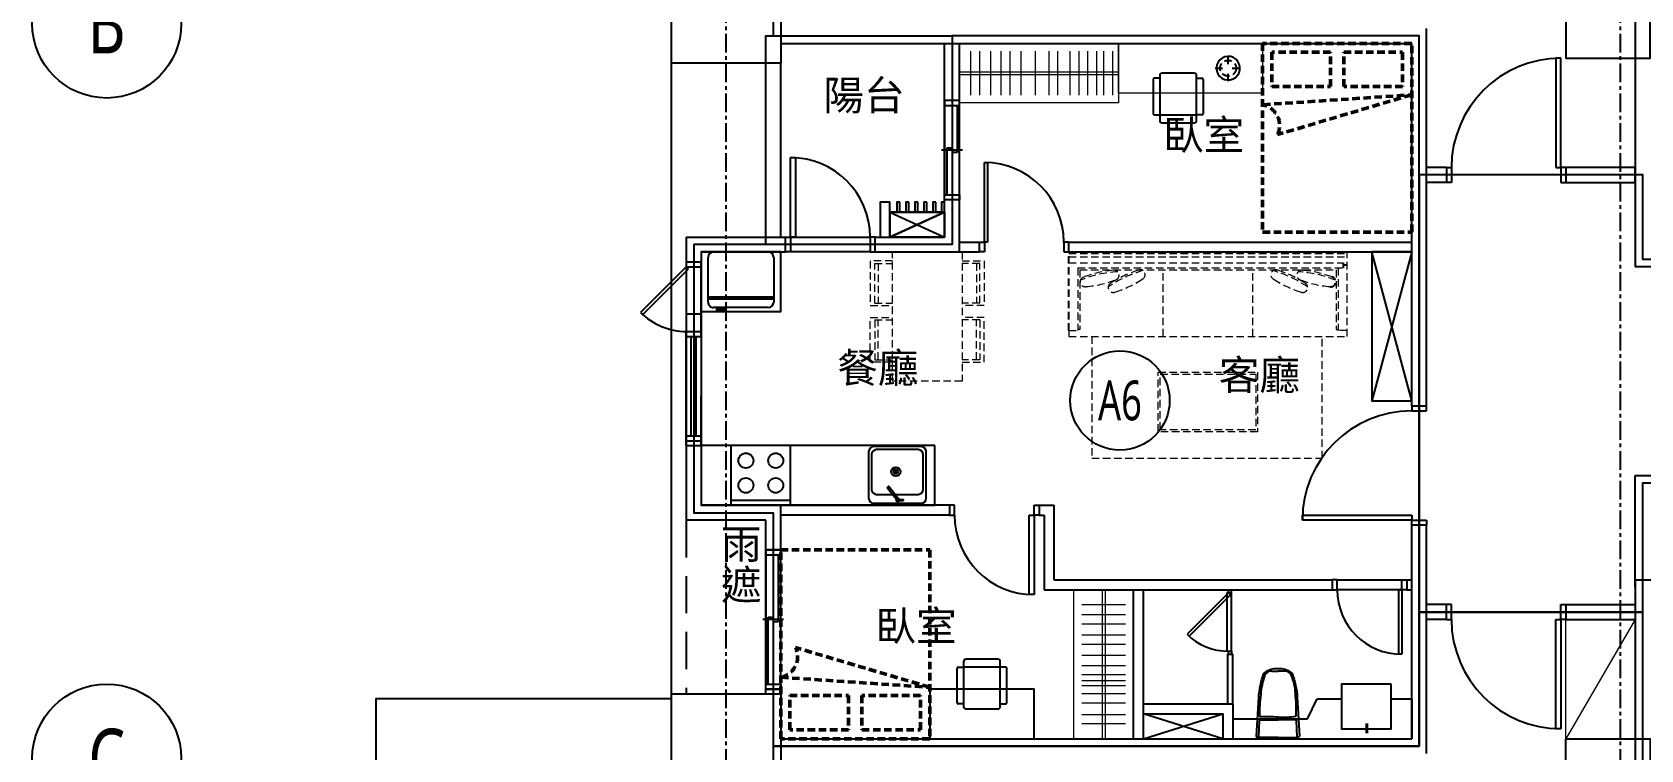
# Model space of a CAD drawing. Header units: millimetres. Extents: x -3377 to 119122, y -22007 to 15479.
# Drawn here: x 39432 to 41051, y 13218 to 13941 of the extents above; entities that cross this region are included whole.
import ezdxf
from ezdxf.enums import TextEntityAlignment as Align

# ---------------------------------------------------------------- set-up
doc = ezdxf.new("R2010")
doc.units = ezdxf.units.MM
doc.header["$LTSCALE"] = 150
doc.header["$MEASUREMENT"] = 0
for name, pattern in [('11', [0.15, 0.1, -0.05]), ('CENTER', [2, 1.25, -0.25, 0.25, -0.25]), ('HIDDEN', [0.375, 0.25, -0.125])]:
    doc.linetypes.add(name, pattern=pattern)
doc.layers.get('0').update_dxf_attribs({"plot": 0})
for name, color, linetype, plot in [('AREA', 3, 'Continuous', False), ('FUNITURE', 9, 'Continuous', False), ('S-ARCH', 252, 'Continuous', False)]:
    doc.layers.add(name, color=color, linetype=linetype, plot=plot)
for name, color, linetype in [('ASSLN', 8, 'Continuous'), ('COL', 1, 'Continuous'), ('Col-Line', 8, 'CENTER'), ('FIN', 5, 'Continuous'), ('GRID', 5, 'CENTER'), ('OPEN', 4, 'Continuous'), ('SYM', 3, 'Continuous'), ('TEXT', 2, 'Continuous'), ('TOIL', 6, 'Continuous'), ('WALL', 2, 'Continuous'), ('WALL2', 3, 'Continuous'), ('WALL3', 4, 'Continuous'), ('機電修改', 1, 'Continuous')]:
    doc.layers.add(name, color=color, linetype=linetype)
doc.styles.add('C1', font='', dxfattribs={"bigfont": 'japanese.shx'})
doc.styles.add('HH', font='')
doc.styles.add('HHV', font='')
doc.styles.get('C1').set_extended_font_data('微軟正黑體')
doc.styles.get('HH').set_extended_font_data('Microsoft JhengHei')
doc.styles.get('HHV').set_extended_font_data('@微軟正黑體')

# ---------------------------------------------------------------- blocks, each defined once
blk = doc.blocks.new('A$C36C53BDF')
at = {"color": 252}
for p, q in [((-4392.06143, -404.13893), (-4392.06143, 230.86107)), ((-3917.06143, -449.13893), (-3837.06143, -424.13893)), ((-3837.06143, -449.13893), (-3917.06143, -424.13893))]:
    blk.add_line(p, q, dxfattribs=at)
at = {"color": 252, "linetype": 'HIDDEN'}
blk.add_line((-4377.06143, -229.13893), (-4377.06143, -404.13893), dxfattribs=at)
at = {"color": 252}
for points in [[(-4117.06143, 80.86107), (-4117.06143, 55.86107), (-4172.06143, 55.86107), (-4172.06143, 80.86107), (-4117.06143, 80.86107), (-4172.06143, 55.86107), (-4172.06143, 80.86107), (-4117.06143, 55.86107)], [(-4392.06143, -409.13893), (-4689.56143, -409.13893), (-4689.56143, -1094.13893), (-4392.06143, -1094.13893)]]:
    blk.add_lwpolyline(points, dxfattribs=at)
at = {"layer": 'AREA', "color": 252}
blk.add_lwpolyline([(-3414.56143, 843.36107), (-3734.56144, 843.36107), (-3734.56144, 888.36107), (-4289.56143, 888.36107), (-4289.56143, 258.36107), (-4109.56143, 258.36107), (-4109.56143, 48.36107), (-4289.56143, 48.36107), (-4369.56143, 48.36107), (-4369.56143, -221.63893), (-4289.56143, -221.63893), (-4289.56143, -1086.63893), (-3734.56144, -1086.63893), (-3734.56144, -1041.63893), (-3144.56143, -1041.63893)], dxfattribs=at)
for points in [[(-4369.56143, -221.63893), (-4289.56143, -221.63893), (-4289.56143, -456.63893), (-3639.56143, -456.63893), (-3639.56143, -321.63893), (-3639.56143, 118.36107), (-3639.56143, 258.36107), (-4109.56143, 258.36107), (-4109.56143, 48.36107), (-4289.56143, 48.36107), (-4297.06143, 48.36107), (-4369.56143, 48.36107)], [(-4109.56143, 48.36107), (-4297.06143, 48.36107), (-4297.06143, 258.36107), (-4109.56143, 258.36107)], [(-3284.56143, 33.36107), (-3414.56143, 33.36107), (-3414.56143, 118.36107), (-3639.56143, 118.36107), (-3639.56143, -321.63893), (-3414.56143, -321.63893), (-3414.56143, -296.63893), (-3414.56143, -191.63893), (-3144.56143, -191.63893), (-2929.56143, -191.63893), (-2652.06143, -191.63893), (-2652.06143, -311.63893), (-2412.06143, -311.63893), (-2412.06143, 118.36107), (-2652.06143, 118.36107), (-2652.06143, 33.36107)], [(-3734.56144, -1086.63893), (-3734.56144, -1041.63893), (-3472.06143, -1041.63893), (-3414.56143, -1041.63893), (-3414.56143, -536.63893), (-3414.56143, -321.63893), (-3639.56143, -321.63893), (-3639.56143, -456.63893), (-4289.56143, -456.63893), (-4289.56143, -1086.63893), (-3757.06144, -1086.63893)]]:
    blk.add_lwpolyline(points, close=True, dxfattribs=at)
at = {"layer": 'ASSLN', "color": 252}
for points in [[(-4162.06143, 90.86107), (-4165.06143, 90.86107), (-4165.06143, 80.86107), (-4162.06143, 80.86107)], [(-4153.06143, 90.86107), (-4156.06143, 90.86107), (-4156.06143, 80.86107), (-4153.06143, 80.86107)], [(-4144.06143, 90.86107), (-4147.06143, 90.86107), (-4147.06143, 80.86107), (-4144.06143, 80.86107)], [(-4135.06143, 90.86107), (-4138.06143, 90.86107), (-4138.06143, 80.86107), (-4135.06143, 80.86107)], [(-4126.06143, 90.86107), (-4129.06143, 90.86107), (-4129.06143, 80.86107), (-4126.06143, 80.86107)], [(-4117.06143, 90.86107), (-4120.06143, 90.86107), (-4120.06143, 80.86107), (-4117.06143, 80.86107)]]:
    blk.add_lwpolyline(points, close=True, dxfattribs=at)
at = {"layer": 'COL', "color": 252}
for points in [[(-3407.06143, 375.86107), (-3492.06143, 375.86107), (-3492.06143, 235.86107), (-3407.06143, 235.86107)], [(-4392.06143, 330.86107), (-4282.06143, 330.86107), (-4282.06143, 230.86107), (-4392.06143, 230.86107)], [(-4392.06143, -404.13893), (-4282.06143, -404.13893), (-4282.06143, -504.13893), (-4392.06143, -504.13893)], [(-3492.06143, -449.13893), (-3407.06143, -449.13893), (-3407.06143, -589.13893), (-3492.06143, -589.13893)]]:
    blk.add_lwpolyline(points, close=True, dxfattribs=at)
at = {"layer": 'Col-Line', "color": 252, "linetype": 'ByBlock'}
for centre in [(-4960.30253, 270.86107), (-4960.30253, -469.13893)]:
    blk.add_circle(centre, 75, dxfattribs=at)
at = {"layer": 'FIN', "color": 252}
for p, q in [((-4332.06143, -154.1385), (-4332.06143, -214.1385)), ((-4272.06143, -154.1385), (-4332.06143, -154.1385)), ((-4272.06143, -214.1385), (-4272.06143, -154.1385)), ((-4193.56149, -160.13662), (-4193.56149, -207.13662)), ((-4140.56149, -155.13662), (-4188.56149, -155.13662)), ((-4143.56149, -158.13662), (-4185.56149, -158.13662)), ((-4135.56149, -207.13662), (-4135.56149, -160.13662)), ((-4190.56149, -163.13662), (-4190.56149, -198.13662)), ((-4166.18871, -177.93316), (-4166.18871, -182.60712)), ((-4138.56149, -198.13662), (-4138.56149, -163.13662)), ((-4164.53621, -178.61765), (-4167.8412, -181.92264)), ((-4167.8412, -178.61765), (-4164.53621, -181.92264)), ((-4332.06143, -209.1385), (-4272.06143, -209.1385)), ((-4185.56149, -203.13662), (-4143.56149, -203.13662)), ((-4165.63458, -208.35652), (-4174.81258, -196.59189)), ((-4174.72591, -195.89011), (-4173.93746, -195.27502)), ((-4174.03611, -197.5872), (-4172.4592, -196.35701)), ((-4164.05768, -207.12633), (-4173.23568, -195.36169)), ((-4162.34502, -207.17671), (-4165.65001, -210.4817)), ((-4165.65001, -207.17671), (-4162.34502, -210.4817)), ((-4162.42065, -208.18352), (-4158.40216, -208.18352)), ((-4162.33082, -209.18352), (-4158.40216, -209.18352)), ((-4158.40216, -209.18352), (-4158.40216, -208.18352)), ((-4332.06143, -214.1385), (-4272.06143, -214.1385)), ((-4188.56149, -212.13662), (-4140.56148, -212.13662))]:
    blk.add_line(p, q, dxfattribs=at)
blk.add_lwpolyline([(-4127.06145, -154.1385), (-4362.05776, -154.1385), (-4362.05776, -214.1385), (-4127.06145, -214.1385)], close=True, dxfattribs=at)
for centre, radius in [((-4317.06143, -169.1385), 7.5), ((-4287.06143, -169.1385), 7.5), ((-4166.18871, -180.27014), 4.62673), ((-4166.18871, -180.27014), 2.33698), ((-4317.06143, -194.1385), 7.5), ((-4287.06143, -194.1385), 7.5), ((-4163.99752, -208.82921), 1.70394)]:
    blk.add_circle(centre, radius, dxfattribs=at)
for centre, radius, start, end in [((-4188.56149, -160.13662), 5, 90, 180), ((-4185.56149, -163.13662), 5, 90, 180), ((-4143.56149, -163.13662), 5, 0, 90), ((-4140.56149, -160.13662), 5, 0, 90), ((-4188.56149, -207.13662), 5, 180, 270), ((-4185.56149, -198.13662), 5, 180, 270), ((-4174.41836, -196.28434), 0.5, 127.9590334, 217.9590334), ((-4173.62991, -195.66924), 0.5, 37.9590334, 127.9590334), ((-4143.56149, -198.13662), 5, 270, 0), ((-4140.56149, -207.13662), 5, 270, 0)]:
    blk.add_arc(centre, radius, start, end, dxfattribs=at)
at = {"layer": 'FUNITURE', "color": 252, "lineweight": 13, "ltscale": 0.5}
for p, q in [((-4091.16034, 242.9376), (-4091.16034, 198.78454)), ((-4082.00886, 242.9376), (-4082.00886, 198.78454)), ((-4070.86828, 242.9376), (-4070.86828, 198.78454)), ((-4060.53309, 242.9376), (-4060.53309, 198.78454)), ((-4051.38161, 242.9376), (-4051.38161, 198.78454)), ((-4040.24103, 242.9376), (-4040.24103, 198.78454)), ((-4025.69554, 198.78454), (-4025.69554, 242.9376)), ((-4012.24103, 242.9376), (-4012.24103, 198.78454)), ((-4003.19554, 198.78454), (-4003.19554, 242.9376)), ((-3991.20907, 242.9376), (-3991.20907, 198.78454)), ((-3982.05759, 242.9376), (-3982.05759, 198.78454)), ((-3973.39096, 242.9376), (-3973.39096, 198.78454)), ((-3964.23947, 242.9376), (-3964.23947, 198.78454)), ((-3957.32947, 242.9376), (-3957.32947, 198.78454)), ((-3948.17799, 242.9376), (-3948.17799, 198.78454)), ((-3934.9849, -314.24009), (-3979.13797, -314.24009)), ((-3934.9849, -324.57528), (-3979.13797, -324.57528)), ((-3934.9849, -333.72676), (-3979.13797, -333.72676)), ((-3934.9849, -345.04002), (-3979.13797, -345.04002)), ((-3934.9849, -354.19151), (-3979.13797, -354.19151)), ((-3934.9849, -365.33208), (-3979.13797, -365.33208)), ((-3934.9849, -375.66727), (-3979.13797, -375.66727)), ((-3934.9849, -384.81876), (-3979.13797, -384.81876)), ((-3979.13797, -390.50482), (-3934.9849, -390.50482)), ((-3934.9849, -395.95934), (-3979.13797, -395.95934)), ((-3934.9849, -403.95934), (-3979.13797, -403.95934)), ((-3979.13797, -413.00482), (-3934.9849, -413.00482)), ((-3934.9849, -424.99129), (-3979.13797, -424.99129)), ((-3934.9849, -434.14278), (-3979.13797, -434.14278))]:
    blk.add_line(p, q, dxfattribs=at)
at = {"layer": 'FUNITURE', "color": 252, "linetype": '11', "ltscale": 0.5}
for p, q in [((-3831.72121, 229.86111), (-3831.72123, 238.92062)), ((-3831.72121, 229.86111), (-3831.72123, 238.92062)), ((-3844.78188, 225.86106), (-3835.72127, 225.86108)), ((-3844.78188, 225.86106), (-3835.72127, 225.86108)), ((-3831.72132, 212.80158), (-3831.7213, 221.86109)), ((-3827.72127, 225.86109), (-3818.66066, 225.86111)), ((-3827.72127, 225.86109), (-3818.66066, 225.86111)), ((-3992.06143, -38.21064), (-3992.06143, 40.86129)), ((-3716.06144, 29.78936), (-3716.06144, 24.78936)), ((-3716.06144, 27.78936), (-3712.06144, 27.78936))]:
    blk.add_line(p, q, dxfattribs=at)
at = {"layer": 'FUNITURE', "color": 252, "lineweight": 5, "ltscale": 0.5}
for p, q in [((-4102.06143, 222.36106), (-3942.06143, 222.36106)), ((-4102.06143, 219.36106), (-3942.06143, 219.36106)), ((-3958.56144, -299.13893), (-3958.56144, -449.13893)), ((-3955.56144, -299.13893), (-3955.56144, -449.13893))]:
    blk.add_line(p, q, dxfattribs=at)
at = {"layer": 'FUNITURE', "color": 252}
for p, q in [((-3907.06143, 214.61107), (-3907.06143, 180.11107)), ((-3900.56143, 215.86107), (-3905.81143, 215.86107)), ((-3900.56143, 218.36107), (-3900.56143, 178.86107)), ((-3866.06143, 220.86107), (-3898.06143, 220.86107)), ((-3863.56143, 178.86107), (-3863.56143, 218.36107)), ((-3863.56143, 215.86107), (-3858.31143, 215.86107)), ((-3857.06143, 214.61107), (-3857.06143, 180.11107)), ((-3905.81143, 178.86107), (-3900.56143, 178.86107)), ((-3900.56143, 178.86107), (-3863.56143, 178.86107)), ((-3900.56143, 178.86107), (-3900.56143, 173.36107)), ((-3858.31143, 178.86107), (-3863.56143, 178.86107)), ((-3863.56143, 173.36107), (-3863.56143, 178.86107)), ((-3898.06143, 170.86107), (-3866.06143, 170.86107)), ((-4282.05778, -19.138), (-4282.05778, 40.862)), ((-4098.06143, -371.63889), (-4098.06143, -377.13889)), ((-4063.56143, -369.13889), (-4095.56143, -369.13889)), ((-4061.06143, -377.13889), (-4061.06143, -371.63889)), ((-4104.56143, -412.88889), (-4104.56143, -378.38889)), ((-4103.31143, -377.13889), (-4098.06143, -377.13889)), ((-4061.06143, -377.13889), (-4098.06143, -377.13889)), ((-4098.06143, -377.13889), (-4098.06143, -416.63889)), ((-4061.06143, -416.63889), (-4061.06143, -377.13889)), ((-4055.81143, -377.13889), (-4061.06143, -377.13889)), ((-4054.56143, -412.88889), (-4054.56143, -378.38889)), ((-4098.06143, -414.13889), (-4103.31143, -414.13889)), ((-4095.56143, -419.13889), (-4063.56143, -419.13889)), ((-4061.06143, -414.13889), (-4055.81143, -414.13889))]:
    blk.add_line(p, q, dxfattribs=at)
at = {"layer": 'FUNITURE', "color": 252, "linetype": '11', "lineweight": 50, "ltscale": 0.5}
for p, q in [((-3796.68643, 189.07556), (-3647.06143, 199.07555)), ((-3647.06143, 199.07555), (-3782.06143, 159.07556)), ((-4132.06143, -397.35342), (-4267.06143, -357.35342)), ((-4281.68643, -387.35342), (-4132.06143, -397.35342))]:
    blk.add_line(p, q, dxfattribs=at)
at = {"layer": 'FUNITURE', "color": 252, "ltscale": 0.5}
for p, q in [((-4282.05778, 40.862), (-4362.05778, 40.862)), ((-4282.05778, 40.862), (-4362.05778, 40.862)), ((-4355.05778, -9.638), (-4355.05778, 35.362)), ((-4355.05778, -9.638), (-4355.05778, 35.362)), ((-4349.55778, 40.862), (-4294.55778, 40.862)), ((-4349.55778, 40.862), (-4294.55778, 40.862)), ((-4289.05778, 35.362), (-4289.05778, -9.638)), ((-4289.05778, 35.362), (-4289.05778, -9.638)), ((-4355.05778, -4.2762), (-4289.05778, -4.2762)), ((-4355.05778, -4.2762), (-4289.05778, -4.2762)), ((-4355.05778, -6.338), (-4289.05778, -6.338)), ((-4355.05778, -6.338), (-4289.05778, -6.338)), ((-4294.55778, -15.138), (-4349.55778, -15.138)), ((-4294.55778, -15.138), (-4349.55778, -15.138)), ((-4346.73372, -15.138), (-4346.73372, -18.438)), ((-4346.73372, -15.138), (-4346.73372, -18.438)), ((-4338.65909, -18.438), (-4338.65909, -15.138)), ((-4338.65909, -18.438), (-4338.65909, -15.138)), ((-4338.65909, -17.138), (-4346.73372, -17.138)), ((-4338.65909, -17.138), (-4346.73372, -17.138)), ((-4346.73372, -18.438), (-4338.65909, -18.438)), ((-4346.73372, -18.438), (-4338.65909, -18.438))]:
    blk.add_line(p, q, dxfattribs=at)
at = {"layer": 'FUNITURE', "color": 252, "linetype": '11', "lineweight": 5, "ltscale": 0.5}
for p, q in [((-4194.55787, 40.86083), (-4134.55787, 40.86083)), ((-4169.56143, -89.13893), (-4169.56143, 40.86107)), ((-4169.56143, 40.86107), (-4099.56143, 40.86107)), ((-4099.56143, 40.86107), (-4099.56143, -89.13893)), ((-3712.06143, 40.86129), (-3992.06143, 40.86129)), ((-3992.06143, 39.24066), (-3712.06143, 39.24066)), ((-3992.06143, 35.89655), (-3712.06143, 35.89655)), ((-3712.06145, -44.13871), (-3712.06143, 40.86129)), ((-4169.56143, 31.84227), (-4191.92958, 31.84227)), ((-4191.92958, 31.84227), (-4191.92958, -13.15773)), ((-4187.42958, -10.68273), (-4187.42958, 29.37222)), ((-4187.42958, 29.36727), (-4169.56143, 29.36727)), ((-4183.95924, 29.37222), (-4183.95924, -10.68273)), ((-4099.56143, 31.84227), (-4077.19329, 31.84227)), ((-4081.69329, 29.36727), (-4099.56143, 29.36727)), ((-4085.16362, 29.37222), (-4085.16362, -10.68273)), ((-4081.69329, -10.68273), (-4081.69329, 29.37222)), ((-4077.19329, 31.84227), (-4077.19329, -13.15773)), ((-3992.06143, 29.78936), (-3716.06143, 29.78936)), ((-3983.06143, 24.78936), (-3716.06143, 24.78936)), ((-3983.06143, 24.78936), (-3983.06143, -38.21064)), ((-3981.06143, 22.78936), (-3723.06143, 22.78936)), ((-3981.06143, 22.78936), (-3981.06143, -37.06576)), ((-3897.06143, -44.13871), (-3897.06143, 22.78936)), ((-3807.06145, -44.13871), (-3807.06145, 22.78936)), ((-3723.06147, 22.78936), (-3723.06147, -37.06576)), ((-3721.06147, 24.78936), (-3721.06147, -38.21064)), ((-4191.92958, -13.15773), (-4169.56143, -13.15773)), ((-4187.42958, -10.68273), (-4169.56143, -10.68273)), ((-4081.69329, -10.68273), (-4099.56143, -10.68273)), ((-4077.19329, -13.15773), (-4099.56143, -13.15773)), ((-4191.92958, -70.12013), (-4191.92958, -25.12013)), ((-4191.92958, -25.12013), (-4169.56143, -25.12013)), ((-4187.42958, -27.59513), (-4187.42958, -67.65009)), ((-4187.42958, -27.59513), (-4169.56143, -27.59513)), ((-4183.95924, -67.65009), (-4183.95924, -27.59513)), ((-4077.19329, -25.12013), (-4099.56143, -25.12013)), ((-4081.69329, -27.59513), (-4099.56143, -27.59513)), ((-4085.16362, -67.65009), (-4085.16362, -27.59513)), ((-4081.69329, -27.59513), (-4081.69329, -67.65009)), ((-4077.19329, -70.12013), (-4077.19329, -25.12013)), ((-3992.06143, -38.21064), (-3992.06143, -44.13871)), ((-3992.06143, -38.21064), (-3983.06143, -38.21064)), ((-3992.06143, -44.13871), (-3712.06145, -44.13871)), ((-3981.06143, -37.06576), (-3983.06143, -37.06576)), ((-3969.00765, -44.13871), (-3969.00765, -166.71064)), ((-3737.06143, -166.71064), (-3737.06143, -44.13871)), ((-3723.06147, -37.06576), (-3721.06147, -37.06576)), ((-3712.06147, -38.21064), (-3721.06147, -38.21064)), ((-4169.56143, -70.12013), (-4191.92958, -70.12013)), ((-4187.42958, -67.64513), (-4169.56143, -67.64513)), ((-4081.69329, -67.64513), (-4099.56143, -67.64513)), ((-4099.56143, -70.12013), (-4077.19329, -70.12013)), ((-3902.06144, -140.13871), (-3902.06144, -80.13871)), ((-3902.06144, -80.13871), (-3802.06144, -80.13871)), ((-3802.06144, -80.13871), (-3802.06144, -140.13871)), ((-4169.48165, -89.13893), (-4169.56143, -89.05915)), ((-4099.56143, -89.13893), (-4169.56143, -89.13893)), ((-3900.06144, -138.13871), (-3900.06144, -82.13871)), ((-3900.06144, -82.13871), (-3804.06144, -82.13871)), ((-3804.06144, -82.13871), (-3804.06144, -138.13871)), ((-3802.06144, -140.13871), (-3902.06144, -140.13871)), ((-3804.06144, -138.13871), (-3900.06144, -138.13871)), ((-3969.00765, -166.71064), (-3737.06143, -166.71064))]:
    blk.add_line(p, q, dxfattribs=at)
at = {"layer": 'FUNITURE', "color": 252, "lineweight": 5, "ltscale": 0.5}
for points in [[(-3942.06143, 190.86107), (-4102.06143, 190.86107), (-4102.06143, 250.86107), (-3942.06143, 250.86107)], [(-3797.06143, 250.86131), (-3797.06143, 200.86131), (-3942.06143, 200.86107), (-3942.06143, 250.86107)], [(-3987.06143, -449.13893), (-3987.06143, -299.13893), (-3927.06143, -299.13893), (-3927.06143, -449.13893)]]:
    blk.add_lwpolyline(points, close=True, dxfattribs=at)
at = {"layer": 'FUNITURE', "color": 252, "linetype": '11', "lineweight": 50, "ltscale": 0.5}
for points in [[(-3647.06143, 250.86107), (-3797.06143, 250.86107), (-3797.06143, 60.86107), (-3647.06143, 60.86107), (-3647.06143, 250.86107)], [(-4132.06143, -449.13893), (-4282.06143, -449.13893), (-4282.06143, -259.13893), (-4132.06143, -259.13893), (-4132.06143, -449.13893)]]:
    blk.add_lwpolyline(points, dxfattribs=at)
at = {"layer": 'FUNITURE', "color": 252, "linetype": '11', "ltscale": 0.5}
blk.add_lwpolyline([(-3843.58423, 225.87142), (-3843.21494, 222.93414), (-3842.13054, 220.17935), (-3840.39821, 217.77831), (-3838.12573, 215.88096), (-3835.4542, 214.6044), (-3832.55004, 214.02865), (-3829.59372, 214.18921), (-3826.76893, 215.07618), (-3824.25157, 216.63443), (-3822.19797, 218.76715), (-3820.7359, 221.34147), (-3819.95623, 224.19748), (-3819.90759, 227.15764), (-3820.5928, 230.03779), (-3821.96936, 232.65859), (-3823.95161, 234.85771), (-3826.41633, 236.49786), (-3829.21033, 237.4773), (-3832.1597, 237.73537), (-3835.08121, 237.25528), (-3837.79321, 236.06768), (-3840.12705, 234.24575), (-3841.93744, 231.90343), (-3843.11208, 229.18582), (-3843.57775, 226.26206), (-3843.58423, 225.87142)], close=True, dxfattribs=at)
at = {"layer": 'FUNITURE', "color": 252, "linetype": '11', "lineweight": 50, "ltscale": 0.5}
for points in [[(-3787.89857, 241.87571), (-3787.89857, 207.47755), (-3728.7243, 207.47755), (-3728.7243, 241.87571)], [(-3656.2243, 241.87571), (-3656.2243, 207.47755), (-3715.39857, 207.47755), (-3715.39857, 241.87571)], [(-4272.89857, -440.15358), (-4272.89857, -405.75542), (-4213.7243, -405.75542), (-4213.7243, -440.15358)], [(-4141.2243, -440.15358), (-4141.2243, -405.75542), (-4200.39857, -405.75542), (-4200.39857, -440.15358)]]:
    blk.add_lwpolyline(points, close=True, dxfattribs=at)
at = {"layer": 'FUNITURE', "color": 252}
for points in [[(-4362.05778, -19.138), (-4282.05778, -19.138), (-4282.05778, 40.862), (-4362.05778, 40.862)], [(-3647.06143, 40.86129), (-3687.06143, 40.86129), (-3687.06143, -109.13871), (-3647.06143, -109.13871), (-3647.06143, 40.86129)], [(-4027.06143, -449.13889), (-4027.06143, -399.13889), (-4132.06143, -399.13889), (-4132.06143, -449.13889), (-4027.06143, -449.13893)]]:
    blk.add_lwpolyline(points, close=True, dxfattribs=at)
for points in [[(-3647.06143, 40.86129), (-3687.06143, -109.13871)], [(-3647.06143, -109.13871), (-3687.06143, 40.86129)]]:
    blk.add_lwpolyline(points, dxfattribs=at)
at = {"layer": 'FUNITURE', "color": 252, "lineweight": 5, "ltscale": 0.5}
blk.add_lwpolyline([(-3422.06143, -329.13893), (-3422.06143, -449.13893), (-3492.06143, -449.13893), (-3492.06143, -329.13893), (-3422.06143, -329.13893), (-3492.06143, -449.13893)], dxfattribs=at)
at = {"layer": 'FUNITURE', "color": 252, "linetype": '11', "ltscale": 0.5}
blk.add_circle((-3831.72127, 225.86109), 8, dxfattribs=at)
at = {"layer": 'FUNITURE', "color": 252}
for centre, radius, start, end in [((-3905.81143, 214.61107), 1.25, 90, 180), ((-3898.06143, 218.36107), 2.5, 90, 180), ((-3866.06143, 218.36107), 2.5, 0, 90), ((-3858.31143, 214.61107), 1.25, 0, 90), ((-3905.81143, 180.11107), 1.25, 180, 270), ((-3858.31143, 180.11107), 1.25, 270, 0), ((-3898.06143, 173.36107), 2.5, 180, 270), ((-3866.06143, 173.36107), 2.5, 270, 0), ((-4095.56143, -371.63889), 2.5, 90, 180), ((-4063.56143, -371.63889), 2.5, 0, 90), ((-4103.31143, -378.38889), 1.25, 90, 180), ((-4055.81143, -378.38889), 1.25, 0, 90), ((-4103.31143, -412.88889), 1.25, 180, 270), ((-4095.56143, -416.63889), 2.5, 180, 270), ((-4063.56143, -416.63889), 2.5, 270, 0), ((-4055.81143, -412.88889), 1.25, 270, 0)]:
    blk.add_arc(centre, radius, start, end, dxfattribs=at)
at = {"layer": 'FUNITURE', "color": 252, "linetype": '11', "lineweight": 50, "ltscale": 0.5}
for centre, start, end in [((-3801.31669, 168.25346), 334.51547753, 77.46299041), ((-4286.31669, -366.53133), 282.53700959, 25.48452247)]:
    blk.add_arc(centre, 21.33071, start, end, dxfattribs=at)
at = {"layer": 'FUNITURE', "color": 252, "ltscale": 0.5}
for centre, start, end in [((-4349.55778, 35.362), 90, 179.99999999), ((-4349.55778, 35.362), 90, 179.99999999), ((-4294.55778, 35.362), 359.99999999, 90), ((-4294.55778, 35.362), 359.99999999, 90), ((-4349.55778, -9.638), 179.99999999, 270), ((-4349.55778, -9.638), 179.99999999, 270), ((-4294.55778, -9.638), 270, 359.99999999), ((-4294.55778, -9.638), 270, 359.99999999)]:
    blk.add_arc(centre, 5.5, start, end, dxfattribs=at)
at = {"layer": 'FUNITURE', "color": 252, "linetype": '11', "lineweight": 5, "ltscale": 0.5}
for centre, radius, start, end in [((-3937.01623, -91.92287), 113, 92.9555158, 112.63374078), ((-3937.41548, -90.16478), 113, 95.16647862, 110.42277796), ((-3887.34431, -86.82116), 113, 105.47817621, 125.1564012), ((-3888.11527, -85.19146), 113, 107.68913904, 122.94543837), ((-3946.48384, 17.50028), 5, 282.79462829, 102.79462829), ((-3920.31244, 17.94603), 5, 295.31728871, 115.31728871), ((-3783.81042, 17.94603), 5, 64.68271129, 244.68271129), ((-3816.77856, -86.82116), 113, 54.8435988, 74.52182379), ((-3816.0076, -85.19146), 113, 57.05456163, 72.31086096), ((-3757.63903, 17.50028), 5, 77.20537171, 257.20537171), ((-3767.10664, -91.92287), 113, 67.36625921, 87.0444842), ((-3766.70738, -90.16478), 113, 69.57722204, 84.83352138), ((-3975.73894, 10.85657), 5, 102.79462829, 282.79462829), ((-3984.8073, 118.52162), 113, 275.16647862, 290.42277796), ((-3947.43105, 5.11711), 5, 115.31728871, 295.31728871), ((-3979.62823, 108.2546), 113, 287.68913904, 302.94543837), ((-3724.49464, 108.2546), 113, 237.05456163, 252.31086096), ((-3756.69182, 5.11711), 5, 244.68271129, 64.68271129), ((-3719.31557, 118.52162), 113, 249.57722204, 264.83352138), ((-3728.38393, 10.85657), 5, 257.20537171, 77.20537171)]:
    blk.add_arc(centre, radius, start, end, dxfattribs=at)
at = {"layer": 'FUNITURE', "color": 252, "linetype": '11', "ltscale": 0.5}
blk.add_arc((-3728.38393, 10.85657), 5, 257.20536031, 77.20536031, dxfattribs=at)
at = {"layer": 'GRID', "color": 252, "ltscale": 0.1}
for p, q in [((-4337.06143, -1138.31489), (-4337.06143, 1532.02051)), ((-3437.06143, -1138.31489), (-3437.06143, 1532.02051))]:
    blk.add_line(p, q, dxfattribs=at)
at = {"layer": 'OPEN', "color": 252, "linetype": 'Continuous'}
for p, q in [((-3497.06143, 235.86107), (-3502.06143, 235.86107)), ((-3502.06143, 235.86107), (-3502.06143, 125.86107)), ((-3497.06143, 125.86107), (-3497.06143, 235.86107)), ((-4117.06143, 193.36131), (-4117.06143, 188.36131)), ((-4117.06143, 193.36131, 1.07354), (-4117.06143, 188.36131, 1.07354)), ((-4117.06143, 188.36131), (-4102.06143, 188.36131)), ((-4117.06143, 188.36131), (-4117.06143, 98.36131)), ((-4117.06143, 188.36131, 1.07354), (-4102.06143, 188.36131, 1.07354)), ((-4117.06143, 188.36131, 1.07354), (-4117.06143, 98.36131, 1.07354)), ((-4109.56143, 188.36131), (-4109.56143, 98.36131)), ((-4109.56143, 188.36131, 1.07354), (-4109.56143, 98.36131, 1.07354)), ((-4104.56143, 188.36131), (-4104.56143, 140.86131)), ((-4104.56143, 188.36131, 1.07354), (-4104.56143, 140.86131, 1.07354)), ((-4102.06143, 188.36131), (-4102.06143, 193.36131)), ((-4102.06143, 188.36131, 1.07354), (-4102.06143, 193.36131, 1.07354)), ((-4102.06143, 98.36131), (-4102.06143, 188.36131)), ((-4102.06143, 98.36131, 1.07354), (-4102.06143, 188.36131, 1.07354)), ((-4114.56143, 98.36131), (-4114.56143, 145.86131)), ((-4114.56143, 145.86131), (-4109.56143, 145.86131)), ((-4114.56143, 98.36131, 1.07354), (-4114.56143, 145.86131, 1.07354)), ((-4114.56143, 145.86131, 1.07354), (-4109.56143, 145.86131, 1.07354)), ((-4272.06143, 55.86107), (-4272.06143, 135.86107)), ((-4272.06143, 135.86107), (-4267.06143, 135.86107)), ((-4267.06143, 135.86107), (-4267.06143, 55.86107)), ((-4099.06143, 143.36131), (-4120.06143, 143.36131)), ((-4099.06143, 143.36131, 1.07354), (-4120.06143, 143.36131, 1.07354)), ((-4104.56143, 140.86131), (-4109.56143, 140.86131)), ((-4104.56143, 140.86131, 1.07354), (-4109.56143, 140.86131, 1.07354)), ((-4077.06143, 50.86107), (-4077.06143, 130.86107)), ((-4077.06143, 130.86107), (-4074.06143, 130.86107)), ((-4074.06143, 130.86107), (-4074.06143, 50.86107)), ((-3612.06143, 125.86107), (-3607.06143, 125.86107)), ((-3607.06143, 125.86107), (-3607.06143, 110.86107)), ((-3502.06143, 125.86107), (-3497.06143, 125.86107)), ((-3492.06143, 125.86107), (-3497.06143, 125.86107)), ((-3497.06143, 125.86107), (-3497.06143, 110.86107)), ((-4117.06143, 93.36131), (-4117.06143, 98.36131)), ((-4117.06143, 98.36131), (-4102.06143, 98.36131)), ((-4117.06143, 93.36131, 1.07354), (-4117.06143, 98.36131, 1.07354)), ((-4117.06143, 98.36131, 1.07354), (-4102.06143, 98.36131, 1.07354)), ((-4102.06143, 98.36131), (-4102.06143, 93.36131)), ((-4102.06143, 98.36131, 1.07354), (-4102.06143, 93.36131, 1.07354)), ((-3607.06143, 110.86107), (-3612.06143, 110.86107)), ((-3497.06143, 110.86107), (-3492.06143, 110.86107)), ((-4277.06143, 55.86107), (-4272.06143, 55.86107)), ((-4272.06143, 55.86107), (-4272.06143, 40.86107)), ((-4272.06143, 55.86107), (-4192.06143, 55.86107)), ((-4267.06143, 55.86107), (-4272.06143, 55.86107)), ((-4187.06143, 55.86107), (-4192.06143, 55.86107)), ((-4192.06143, 55.86107), (-4192.06143, 40.86107)), ((-4082.06143, 50.86107), (-4077.06143, 50.86107)), ((-4077.06143, 50.86107), (-4077.06143, 40.86107)), ((-4074.06143, 50.86107), (-4077.06143, 50.86107)), ((-3992.06143, 50.86107), (-3997.06143, 50.86107)), ((-3997.06143, 50.86107), (-3997.06143, 40.86107)), ((-4272.06143, 40.86107), (-4277.06143, 40.86107)), ((-4192.06143, 40.86107), (-4272.06143, 40.86107)), ((-4192.06143, 40.86107), (-4187.06143, 40.86107)), ((-4077.06143, 40.86107), (-4082.06143, 40.86107)), ((-3997.06143, 40.86107), (-3992.06143, 40.86107)), ((-4377.06143, -39.1385, 1.07354), (-4377.06143, -44.1385, 1.07354)), ((-4377.06143, -44.1385, 1.07354), (-4362.06143, -44.1385, 1.07354)), ((-4377.06143, -144.1385, 1.07354), (-4377.06143, -44.1385, 1.07354)), ((-4372.06143, -144.1385, 1.07354), (-4372.06143, -44.1385, 1.07354)), ((-4367.06143, -144.1385, 1.07354), (-4367.06143, -44.1385, 1.07354)), ((-4362.06143, -44.1385, 1.07354), (-4362.06143, -39.1385, 1.07354)), ((-4362.06143, -44.1385, 1.07354), (-4362.06143, -144.1385, 1.07354)), ((-3647.06143, -114.13893), (-3647.06143, -119.13893)), ((-3647.06143, -119.13893), (-3632.06143, -119.13893)), ((-3632.06143, -119.13893), (-3632.06143, -114.13893)), ((-4377.06143, -149.1385, 1.07354), (-4377.06143, -144.1385, 1.07354)), ((-4377.06143, -144.1385, 1.07354), (-4362.06143, -144.1385, 1.07354)), ((-4362.06143, -144.1385, 1.07354), (-4362.06143, -149.1385, 1.07354)), ((-4107.06145, -214.1385), (-4112.06145, -214.1385)), ((-4112.06145, -224.1385), (-4107.06145, -224.1385)), ((-4107.06145, -224.1385), (-4107.06145, -214.1385)), ((-4032.06145, -304.1385), (-4032.06145, -224.1385)), ((-4032.06145, -224.1385), (-4027.06145, -224.1385)), ((-4027.06145, -224.1385), (-4027.06145, -214.1385)), ((-4027.06145, -214.1385), (-4022.06145, -214.1385)), ((-4022.06145, -224.1385), (-4027.06145, -224.1385)), ((-4027.06145, -224.1385), (-4027.06145, -304.1385)), ((-3757.06143, -229.13893), (-3757.06143, -224.13893)), ((-3757.06143, -224.13893), (-3647.06143, -224.13893)), ((-3647.06143, -224.13893), (-3647.06143, -229.13893)), ((-3647.06143, -229.13893), (-3757.06143, -229.13893)), ((-3647.06143, -234.13893), (-3647.06143, -229.13893)), ((-3647.06143, -229.13893), (-3632.06143, -229.13893)), ((-3632.06143, -229.13893), (-3632.06143, -234.13893)), ((-4297.06143, -259.13893), (-4297.06143, -264.13893)), ((-4297.06143, -259.13893, 1.07354), (-4297.06143, -264.13893, 1.07354)), ((-4297.06143, -264.13893), (-4282.06143, -264.13893)), ((-4297.06143, -264.13893), (-4297.06143, -394.13893)), ((-4297.06143, -264.13893, 1.07354), (-4282.06143, -264.13893, 1.07354)), ((-4297.06143, -264.13893, 1.07354), (-4297.06143, -394.13893, 1.07354)), ((-4289.56143, -264.13893), (-4289.56143, -394.13893)), ((-4289.56143, -264.13893, 1.07354), (-4289.56143, -394.13893, 1.07354)), ((-4284.56143, -264.13893), (-4284.56143, -331.63893)), ((-4284.56143, -264.13893, 1.07354), (-4284.56143, -331.63893, 1.07354)), ((-4282.06143, -264.13893), (-4282.06143, -259.13893)), ((-4282.06143, -264.13893, 1.07354), (-4282.06143, -259.13893, 1.07354)), ((-4282.06143, -394.13893), (-4282.06143, -264.13893)), ((-4282.06143, -394.13893, 1.07354), (-4282.06143, -264.13893, 1.07354)), ((-3722.06143, -289.13893), (-3727.06143, -289.13893)), ((-3722.06143, -299.13893), (-3722.06143, -289.13893)), ((-3722.06143, -289.13893), (-3657.06143, -289.13893)), ((-3657.06143, -299.13893), (-3657.06143, -289.13893)), ((-3657.06143, -289.13893), (-3652.06143, -289.13893)), ((-4027.06145, -304.1385), (-4032.06145, -304.1385)), ((-3727.06143, -299.13893), (-3722.06143, -299.13893)), ((-3657.06143, -299.13893), (-3722.06143, -299.13893)), ((-3660.06143, -364.13893), (-3660.06143, -299.13893)), ((-3660.06143, -299.13893), (-3657.06143, -299.13893)), ((-3652.06143, -299.13893), (-3657.06143, -299.13893)), ((-3657.06143, -299.13893), (-3657.06143, -364.13893)), ((-3607.06143, -314.13893), (-3612.06143, -314.13893)), ((-3607.06143, -329.13893), (-3607.06143, -314.13893)), ((-3497.06143, -329.13893), (-3497.06143, -314.13893)), ((-3497.06143, -314.13893), (-3492.06143, -314.13893)), ((-4279.06143, -329.13893), (-4300.06143, -329.13893)), ((-4279.06143, -329.13893, 1.07354), (-4300.06143, -329.13893, 1.07354)), ((-4294.56143, -394.13893), (-4294.56143, -326.63893)), ((-4294.56143, -326.63893), (-4289.56143, -326.63893)), ((-4294.56143, -394.13893, 1.07354), (-4294.56143, -326.63893, 1.07354)), ((-4294.56143, -326.63893, 1.07354), (-4289.56143, -326.63893, 1.07354)), ((-4284.56143, -331.63893), (-4289.56143, -331.63893)), ((-4284.56143, -331.63893, 1.07354), (-4289.56143, -331.63893, 1.07354)), ((-3612.06143, -329.13893), (-3607.06143, -329.13893)), ((-3502.06143, -439.13893), (-3502.06143, -329.13893)), ((-3502.06143, -329.13893), (-3497.06143, -329.13893)), ((-3492.06143, -329.13893), (-3497.06143, -329.13893)), ((-3497.06143, -329.13893), (-3497.06143, -439.13893)), ((-3657.06143, -364.13893), (-3660.06143, -364.13893)), ((-4297.06143, -399.13893), (-4297.06143, -394.13893)), ((-4297.06143, -394.13893), (-4282.06143, -394.13893)), ((-4297.06143, -399.13893, 1.07354), (-4297.06143, -394.13893, 1.07354)), ((-4297.06143, -394.13893, 1.07354), (-4282.06143, -394.13893, 1.07354)), ((-4282.06143, -394.13893), (-4282.06143, -399.13893)), ((-4282.06143, -394.13893, 1.07354), (-4282.06143, -399.13893, 1.07354)), ((-3497.06143, -439.13893), (-3502.06143, -439.13893))]:
    blk.add_line(p, q, dxfattribs=at)
at = {"layer": 'OPEN', "color": 252, "linetype": 'Continuous', "lineweight": -2}
for p, q in [((-4377.06143, 25.8615, 1.07354), (-4423.02337, -20.10044, 1.07354)), ((-4420.90205, -22.22176, 1.07354), (-4374.94011, 23.74018, 1.07354)), ((-4377.06143, 30.8615, 1.07354), (-4377.06143, 25.8615, 1.07354)), ((-4377.06143, 25.8615, 1.07354), (-4362.06143, 25.8615, 1.07354)), ((-4377.06143, 25.8615, 1.07354), (-4377.06143, -39.1385, 1.07354)), ((-4374.94011, 23.74018, 1.07354), (-4377.06143, 25.8615, 1.07354)), ((-4362.06143, 25.8615, 1.07354), (-4362.06143, 30.8615, 1.07354)), ((-4362.06143, -39.1385, 1.07354), (-4362.06143, 25.8615, 1.07354)), ((-4423.02337, -20.10044, 1.07354), (-4420.90205, -22.22176, 1.07354)), ((-4377.06143, -44.1385, 1.07354), (-4377.06143, -39.1385, 1.07354)), ((-4377.06143, -39.1385, 1.07354), (-4362.06143, -39.1385, 1.07354)), ((-4362.06143, -39.1385, 1.07354), (-4362.06143, -44.1385, 1.07354))]:
    blk.add_line(p, q, dxfattribs=at)
at = {"layer": 'OPEN', "color": 252, "linetype": 'Continuous'}
for centre, radius, start, end in [((-3497.06143, 125.86107), 110, 90, 180), ((-4272.06143, 55.86107), 80, 0, 90), ((-4077.06143, 50.86107), 80, 0, 90), ((-3647.06143, -229.13893), 110, 90, 180), ((-4027.06145, -224.1385), 80, 180, 270), ((-3657.06143, -299.13893), 65, 180, 270), ((-3497.06143, -329.13893), 110, 180, 270)]:
    blk.add_arc(centre, radius, start, end, dxfattribs=at)
at = {"layer": 'OPEN', "color": 252, "linetype": 'Continuous', "lineweight": -2}
blk.add_arc((-4377.06143, 25.8615, 1.07354), 65, 225, 270, dxfattribs=at)
at = {"layer": 'SYM', "color": 252}
blk.add_circle((-3940.65115, -108.64397), 50, dxfattribs=at)
at = {"layer": 'TOIL', "color": 252, "linetype": 'Continuous'}
for p, q in [((-3831.44039, -302.13893), (-3873.15969, -343.85823)), ((-3871.03837, -345.97955), (-3829.31907, -304.26025)), ((-3832.94039, -302.13893), (-3832.94039, -361.13893)), ((-3831.44039, -299.13893), (-3831.44039, -302.13893)), ((-3831.44039, -302.13893), (-3828.44039, -302.13893)), ((-3829.31907, -304.26025), (-3831.44039, -302.13893)), ((-3828.44039, -302.13893), (-3828.44039, -299.13893)), ((-3828.44039, -361.13893), (-3828.44039, -302.13893)), ((-3873.15969, -343.85823), (-3871.03837, -345.97955)), ((-3831.44039, -364.13893), (-3831.44039, -361.13893)), ((-3831.44039, -361.13893), (-3828.44039, -361.13893)), ((-3828.44039, -361.13893), (-3828.44039, -364.13893))]:
    blk.add_line(p, q, dxfattribs=at)
at = {"layer": 'TOIL', "color": 252}
for p, q in [((-3831.44039, -302.13893), (-3832.94039, -302.13893)), ((-3832.06143, -364.13893), (-3827.06143, -364.13893)), ((-3832.06143, -414.13893), (-3832.06143, -364.13893)), ((-3827.06143, -414.13893), (-3827.06143, -364.13893)), ((-3787.76014, -381.13893), (-3781.56503, -381.13893)), ((-3775.36993, -381.13893), (-3781.56503, -381.13893)), ((-3752.06143, -429.13893), (-3742.06143, -409.13893)), ((-3742.06143, -409.13893), (-3717.56143, -409.13893)), ((-3667.56143, -409.13893), (-3647.06143, -409.13893)), ((-3647.06143, -409.13893), (-3647.06143, -449.13893)), ((-3827.06143, -429.13893), (-3752.06143, -429.13893)), ((-3827.06143, -449.13893), (-3647.06143, -449.13893))]:
    blk.add_line(p, q, dxfattribs=at)
blk.add_lwpolyline([(-3779.51326, -378.51936, -0.1944590669), (-3767.23998, -383.48025, -0.0759603449), (-3762.20003, -407.43249), (-3760.06503, -446.64505), (-3762.30478, -449.13893), (-3801.81809, -449.13893), (-3803.06503, -446.64505), (-3800.9421, -407.654, -0.0759603449), (-3795.89009, -383.48025, -0.1944590669), (-3783.61681, -378.51936)], format="xyb", close=True, dxfattribs=at)
blk.add_lwpolyline([(-3667.56143, -394.13893), (-3717.56143, -394.13893), (-3717.56143, -439.13893), (-3667.56143, -439.13893)], close=True, dxfattribs=at)
for points in [[(-3781.56503, -447.87155), (-3799.96674, -447.87155, -0.3326744418), (-3800.75521, -447.28166), (-3800.15364, -431.16193, -0.2718762158), (-3799.66888, -430.40267, -0.0136128658), (-3781.56503, -430.02304, -43.1728718745)], [(-3781.56503, -447.87155), (-3763.16333, -447.87155, 0.3326744418), (-3762.37486, -447.28166), (-3762.97643, -431.16193, 0.2718762158), (-3763.46119, -430.40267, 0.0136128658), (-3781.56503, -430.02304, 43.1728718745)]]:
    blk.add_lwpolyline(points, format="xyb", dxfattribs=at)
at = {"layer": 'TOIL', "color": 252, "const_width": 3}
blk.add_lwpolyline([(-3692.06143, -433.68217), (-3692.06143, -443.79374)], dxfattribs=at)
at = {"layer": 'TOIL', "color": 252, "linetype": 'Continuous'}
blk.add_arc((-3831.44039, -302.13893), 59, 224.99999999, 269.99999999, dxfattribs=at)
at = {"layer": 'TOIL', "color": 252}
for centre, radius, start, end in [((-3719.80139, -411.4731), 79.51591, 161.27523521, 174.75879944), ((-3788.50012, -388.02776), 6.92846, 83.86895006, 162.5206406), ((-3774.5634, -387.71449), 6.62484, 22.8810398, 96.99270106), ((-3804.42487, -403.37913), 40.32615, 359.73881645, 26.89291112), ((-3636.9865, -423.66851), 163.16286, 173.15050411, 181.16904943), ((-3936.27907, -421.11056), 173.07181, 358.21136437, 5.81916799), ((-3805.02618, -1012.04423), 585.06742, 87.70182893, 89.51908077), ((-3778.61753, -305.99666), 121.48649, 268.60975297, 277.24736873)]:
    blk.add_arc(centre, radius, start, end, dxfattribs=at)
at = {"layer": 'WALL', "color": 252}
for p, q in [((-3632.06143, -114.13893), (-3632.06143, 265.86107)), ((-4282.06143, 250.86107), (-3647.06143, 250.86107)), ((-4117.06143, 55.86107), (-4117.06143, 250.86107)), ((-4102.06143, 40.86107), (-4102.06143, 250.86107)), ((-3647.06143, -114.13893), (-3647.06143, 250.86107)), ((-4102.06143, 193.36131), (-4117.06143, 193.36131)), ((-4102.06143, 193.36131, 1.07354), (-4117.06143, 193.36131, 1.07354)), ((-3612.06143, 125.86107), (-3632.06143, 125.86107)), ((-3612.06143, 125.86107), (-3612.06143, 110.86107)), ((-3612.06143, 110.86107), (-3632.06143, 110.86107)), ((-4102.06143, 93.36131), (-4117.06143, 93.36131)), ((-4102.06143, 93.36131, 1.07354), (-4117.06143, 93.36131, 1.07354)), ((-4377.06143, 55.86107), (-4277.06143, 55.86107)), ((-4377.06143, 55.86107), (-4377.06143, -229.13893)), ((-4277.06143, 40.86107), (-4277.06143, 55.86107)), ((-4187.06143, 40.86107), (-4187.06143, 55.86107)), ((-4187.06143, 55.86107), (-4117.06143, 55.86107)), ((-4362.06143, 40.86107), (-4277.06143, 40.86107)), ((-4362.06143, 40.86107), (-4362.06143, -214.13893)), ((-4187.06143, 40.86107), (-4102.06143, 40.86107)), ((-4377.06143, 30.8615, 1.07354), (-4362.06143, 30.8615, 1.07354)), ((-3402.06143, 25.86107), (-3422.06143, 25.86107)), ((-4362.05776, -21.63751), (-4377.05776, -21.63751)), ((-4377.05776, -154.1385), (-4377.05776, -104.1385)), ((-4362.05776, -154.1385), (-4362.05776, -104.1385)), ((-3647.06143, -114.13893), (-3632.06143, -114.13893)), ((-4377.06143, -149.1385, 1.07354), (-4362.06143, -149.1385, 1.07354)), ((-4377.05776, -154.1385), (-4362.05776, -154.1385)), ((-3422.06143, -296.63893), (-3422.06143, -184.13893)), ((-3422.06143, -184.13893), (-3122.06143, -184.13893)), ((-4282.06143, -214.13893), (-4362.06143, -214.13893)), ((-4282.06143, -404.13893), (-4282.06143, -214.13893)), ((-4297.06143, -229.13893), (-4377.06143, -229.13893)), ((-4297.06143, -404.13893), (-4297.06143, -229.13893)), ((-3647.06143, -449.13893), (-3647.06143, -234.13893)), ((-3632.06143, -234.13893), (-3647.06143, -234.13893)), ((-3632.06143, -464.13893), (-3632.06143, -234.13893)), ((-4282.06143, -259.13893), (-4297.06143, -259.13893)), ((-4297.06143, -259.13893, 1.07354), (-4282.06143, -259.13893, 1.07354)), ((-3422.06143, -289.13893), (-3137.06143, -289.13893)), ((-3422.06143, -289.13893), (-3422.06143, -544.13893)), ((-3612.06143, -314.13893), (-3632.06143, -314.13893)), ((-3612.06143, -329.13893), (-3612.06143, -314.13893)), ((-3492.06143, -314.13893), (-3492.06143, -329.13893)), ((-3492.06143, -314.13893), (-3422.06143, -314.13893)), ((-3612.06143, -329.13893), (-3632.06143, -329.13893)), ((-3492.06143, -329.13893), (-3422.06143, -329.13893)), ((-4282.06143, -399.13893), (-4297.06143, -399.13893)), ((-4297.06143, -399.13893, 1.07354), (-4282.06143, -399.13893, 1.07354)), ((-4282.06143, -449.13893), (-3647.06143, -449.13893)), ((-4282.06143, -449.13893), (-3647.06143, -449.13893))]:
    blk.add_line(p, q, dxfattribs=at)
blk.add_lwpolyline([(-3422.06143, 795.86107), (-3422.06143, 25.86107)], dxfattribs=at)
blk.add_lwpolyline([(-3492.06143, 110.86107), (-3422.06143, 110.86107), (-3422.06143, 125.86107), (-3492.06143, 125.86107)], close=True, dxfattribs=at)
at = {"layer": 'WALL2', "color": 252}
for p, q in [((-4102.06143, 50.86107), (-4082.06143, 50.86107)), ((-4082.06143, 40.86107), (-4082.06143, 50.86107)), ((-3992.06143, 40.86107), (-3992.06143, 50.86107)), ((-3992.06143, 50.86107), (-3647.06143, 50.86107)), ((-4102.06143, 40.86107), (-4082.06143, 40.86107)), ((-3992.06143, 40.86107), (-3647.06143, 40.86107)), ((-4112.06145, -214.1385), (-4282.06143, -214.13893)), ((-4112.06145, -224.1385), (-4282.06143, -224.13893)), ((-4112.06145, -214.1385), (-4112.06145, -224.1385)), ((-4022.06145, -214.1385), (-4007.06145, -214.1385)), ((-4022.06145, -214.13878), (-4022.06145, -224.1385)), ((-4022.06145, -224.1385), (-4017.06145, -224.1385)), ((-4017.06145, -224.1385), (-4017.06158, -299.13893)), ((-4007.06145, -214.1385), (-4007.06158, -289.13893)), ((-4007.06158, -289.13893), (-3727.06143, -289.13893)), ((-3727.06143, -289.13893), (-3727.06143, -299.13893)), ((-3652.06143, -289.13893), (-3652.06143, -299.13893)), ((-3652.06143, -289.13893), (-3647.06143, -289.13893)), ((-4017.06158, -299.13893), (-3727.06143, -299.13893)), ((-3927.06143, -449.13893), (-3927.06143, -299.13893)), ((-3917.06143, -449.13893), (-3917.06143, -299.13893)), ((-3652.06143, -299.13893), (-3647.06143, -299.13893))]:
    blk.add_line(p, q, dxfattribs=at)
for points in [[(-4172.06143, 55.86107), (-4172.06143, 90.86107), (-4182.06143, 90.86107), (-4182.06143, 55.86107)], [(-3917.06143, -414.13893), (-3827.06143, -414.13893), (-3827.06143, -449.13893)], [(-3917.06143, -424.13893), (-3837.06143, -424.13893), (-3837.06143, -449.13893)]]:
    blk.add_lwpolyline(points, dxfattribs=at)
at = {"layer": 'WALL3', "color": 252}
for p, q in [((-4297.06143, 55.86107), (-4297.06143, 230.86107)), ((-4282.06143, 55.86107), (-4282.06143, 230.86107))]:
    blk.add_line(p, q, dxfattribs=at)
at = {"layer": '機電修改', "color": 252}
for p, q in [((-4172.06143, 55.86107), (-4117.06143, 80.86107)), ((-4172.06143, 80.86107), (-4117.06143, 55.86107))]:
    blk.add_line(p, q, dxfattribs=at)
blk.add_lwpolyline([(-4172.06143, 55.86107), (-4117.06143, 55.86107), (-4117.06143, 80.86107), (-4172.06143, 80.86107), (-4172.06143, 55.86107)], dxfattribs=at)
at = {"layer": 'Col-Line', "color": 252, "style": 'C1', "width": 0.75}
for s, p in [('B', (-4960.30253, 270.86107)), ('C', (-4960.30253, -469.13893))]:
    blk.add_text(s, height=60, dxfattribs=at).set_placement(p, align=Align.MIDDLE)
at = {"layer": 'SYM', "color": 252, "style": 'C1', "width": 0.7}
blk.add_text('A6', height=40, dxfattribs=at).set_placement((-3940.65115, -108.64397), align=Align.MIDDLE)
at = {"layer": 'TEXT', "color": 252, "style": 'HH'}
for s, p in [('陽台', (-4198.18641, 183.59638)), ('臥室', (-3856.45937, 143.72068)), ('餐廳', (-4184.23303, -90.82059)), ('客廳', (-3800.30972, -97.9983)), ('臥室', (-4145.85672, -350.59317))]:
    blk.add_text(s, height=30, dxfattribs=at).set_placement(p, align=Align.CENTER)
at = {"layer": 'TEXT', "color": 252, "style": 'HHV'}
blk.add_text('雨遮', height=30, rotation=270, dxfattribs=at).set_placement((-4337.3034, -273.09464), align=Align.CENTER)
blk = doc.blocks.new('2021-1102')
blk.add_blockref('A$C36C53BDF', (32357.4, -1841.8))

msp = doc.modelspace()

# ---------------------------------------------------------------- block references
at = {"layer": 'S-ARCH'}
msp.add_blockref('2021-1102', (12110.4, 15520.27), dxfattribs=at)

doc.saveas('drawing.dxf')
